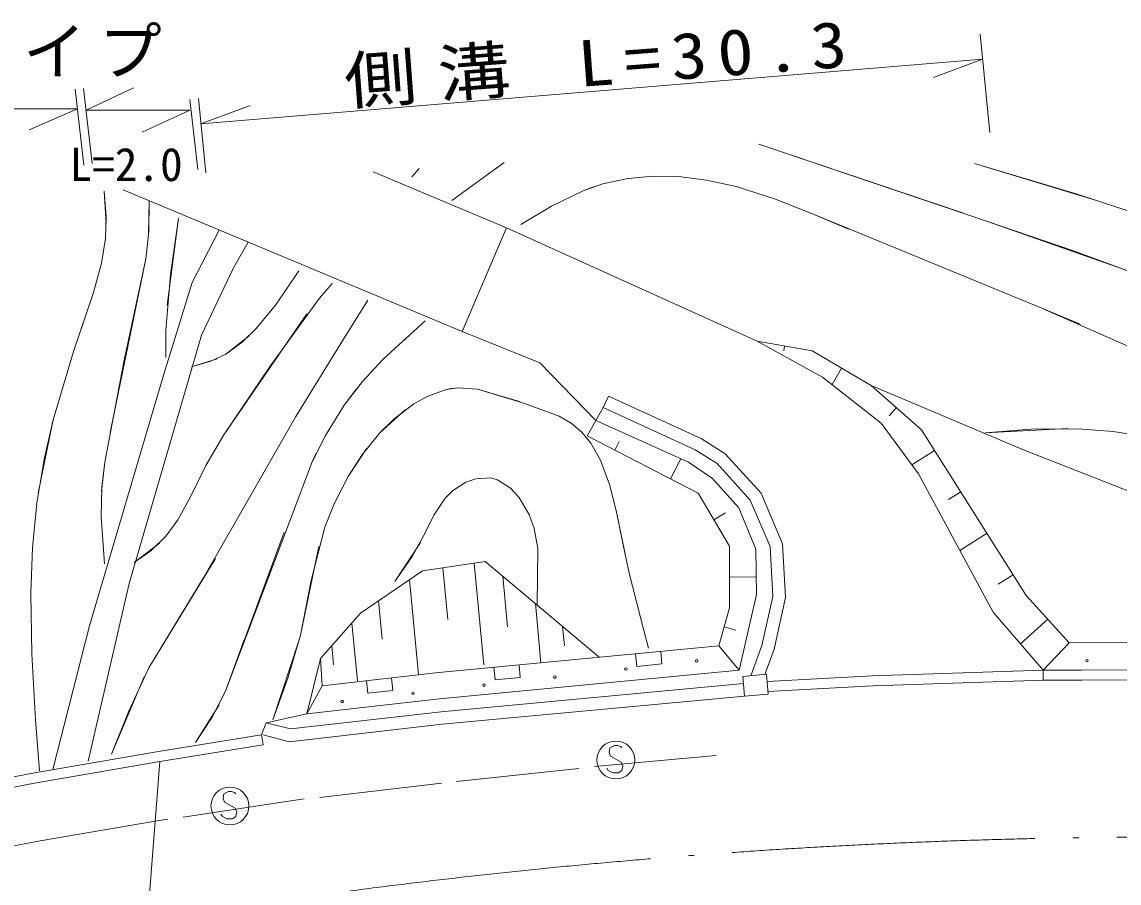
# Model space of a CAD drawing. Units: millimetres, scale not verified. Extents: x 40000 to 680000, y 20000 to 380000.
# Drawn here: x 295658 to 339124, y 311649 to 345760 of the extents above; entities that cross this region are included whole.
import ezdxf
from ezdxf.enums import TextEntityAlignment as Align

# ---------------------------------------------------------------- set-up
doc = ezdxf.new("R2010")
doc.units = ezdxf.units.MM
doc.header["$LTSCALE"] = 1000
doc.linetypes.add('DASHED', pattern=[7.5, 6, -1.5])
doc.linetypes.add('LONG_DASHED_DOTTED', pattern=[15.25, 12, -1.5, 0.25, -1.5])
for name, color, linetype, lineweight in [('M-BGD', 7, 'Continuous', 13), ('M-BMK', 2, 'LONG_DASHED_DOTTED', 13), ('M-STR-HTXT', 7, 'Continuous', 13)]:
    doc.layers.add(name, color=color, linetype=linetype, lineweight=lineweight)
doc.styles.add('ＭＳ ゴシック', font='')
doc.styles.get('ＭＳ ゴシック').set_extended_font_data('MS Gothic')

msp = doc.modelspace()

# ---------------------------------------------------------------- linework, layer by layer
at = {"layer": 'M-BGD'}
for p, q in [((324857, 340922), (332962, 338189)), ((324857, 340922), (333907, 337854)), ((311109, 339623), (311389, 339951)), ((312695, 338681), (314765, 340195)), ((333400, 340159), (338229, 338693)), ((333400, 340159), (337419, 338948)), ((309567, 339820), (314860, 337603)), ((318676, 339345), (319658, 339556)), ((318676, 339345), (319658, 339556)), ((319658, 339556), (320663, 339649)), ((319658, 339556), (320663, 339649)), ((320663, 339649), (321671, 339634)), ((320663, 339649), (321671, 339634)), ((321671, 339634), (321790, 339625)), ((321671, 339634), (322781, 339499)), ((322781, 339499), (323949, 339239)), ((298918, 339052), (299001, 337772)), ((298918, 339052), (298997, 338055)), ((298918, 339052), (298997, 338055)), ((313093, 333492), (299675, 339107)), ((316639, 338461), (317894, 339076)), ((316639, 338461), (317894, 339076)), ((316639, 338461), (317894, 339076)), ((317894, 339076), (318676, 339345)), ((317894, 339076), (318676, 339345)), ((317894, 339076), (318294, 339226)), ((323949, 339239), (325475, 338749)), ((323949, 339239), (325475, 338749)), ((300693, 338663), (300679, 337366)), ((300693, 338663), (300684, 337462)), ((300693, 338663), (300684, 337462)), ((300693, 338663), (300684, 337462)), ((325475, 338749), (326977, 338155)), ((325475, 338749), (326977, 338155)), ((337419, 338948), (341457, 337625)), ((315429, 337736), (316639, 338461)), ((315429, 337736), (316639, 338461)), ((315429, 337736), (316639, 338461)), ((298997, 338055), (298969, 337180)), ((298997, 338055), (298969, 337180)), ((301862, 337987), (301406, 334536)), ((301862, 337987), (301547, 335756)), ((301862, 337987), (301663, 336548)), ((326977, 338155), (328400, 337547)), ((326977, 338155), (336004, 334449)), ((333907, 337854), (340445, 335553)), ((333907, 337854), (337319, 336698)), ((300684, 337462), (300570, 336375)), ((300684, 337462), (300570, 336375)), ((300684, 337462), (300570, 336375)), ((302396, 335438), (303472, 337518)), ((314860, 337603), (313093, 333492)), ((314860, 337603), (324786, 333113)), ((298969, 337180), (298813, 336202)), ((298969, 337180), (298813, 336202)), ((304034, 336014), (304615, 337040)), ((337319, 336698), (340815, 335399)), ((298813, 336202), (298499, 335040)), ((298813, 336202), (298499, 335040)), ((300570, 336375), (299148, 329503)), ((300570, 336375), (299702, 332359)), ((300570, 336375), (299702, 332359)), ((300570, 336375), (300001, 333728)), ((304034, 336014), (302766, 333356)), ((301547, 335756), (301363, 333538)), ((305704, 334545), (306500, 335699)), ((306500, 335699), (306633, 335901)), ((302396, 335438), (301284, 331804)), ((307451, 334820), (307944, 335403)), ((298499, 335040), (297697, 332701)), ((298499, 335040), (297829, 333086)), ((305497, 332121), (307451, 334820)), ((308394, 333199), (309360, 334739)), ((304941, 333617), (305704, 334545)), ((336004, 334449), (337581, 333790)), ((336004, 334449), (340320, 332550)), ((303658, 329405), (306949, 334197)), ((309975, 332397), (311636, 333924)), ((301363, 333538), (301360, 332467)), ((304389, 333078), (304941, 333617)), ((313093, 333492), (316174, 332256)), ((302766, 333356), (299908, 323518)), ((303742, 332600), (304660, 333329)), ((303742, 332600), (304389, 333078)), ((306512, 330130), (308394, 333199)), ((327373, 331690), (324786, 333113)), ((324786, 333113), (326960, 332727)), ((297697, 332701), (296889, 330000)), ((303144, 332317), (303742, 332600)), ((303144, 332317), (303742, 332600)), ((325873, 332920), (325840, 332736)), ((326960, 332727), (329303, 331365)), ((299702, 332359), (298939, 328318)), ((299702, 332359), (298939, 328318)), ((302373, 332097), (303389, 332415)), ((302373, 332097), (303144, 332317)), ((302373, 332097), (303144, 332317)), ((303658, 329405), (305497, 332121)), ((309157, 331523), (309975, 332397)), ((316174, 332256), (318397, 329967)), ((301284, 331804), (298329, 321845)), ((329703, 329867), (327373, 331690)), ((328131, 332046), (327752, 331393)), ((308424, 330576), (309157, 331523)), ((308424, 330576), (308902, 331216)), ((312469, 331199), (312922, 331264)), ((312469, 331199), (312728, 331247)), ((312922, 331264), (313700, 331207)), ((313700, 331207), (315409, 330704)), ((313700, 331207), (315275, 330749)), ((313700, 331207), (315275, 330749)), ((329303, 331365), (335266, 328832)), ((329303, 331365), (331297, 329608)), ((303658, 329405), (304831, 331123)), ((311182, 330627), (311717, 330928)), ((311182, 330627), (311717, 330928)), ((311717, 330928), (312469, 331199)), ((311717, 330928), (312469, 331199)), ((318893, 330940), (318684, 330485)), ((318893, 330940), (322564, 329255)), ((307684, 329384), (308424, 330576)), ((307684, 329384), (308424, 330576)), ((309831, 329486), (310844, 330395)), ((310406, 330044), (311182, 330627)), ((310406, 330044), (311182, 330627)), ((315275, 330749), (316944, 330143)), ((315275, 330749), (316944, 330143)), ((318397, 329967), (318684, 330485)), ((318684, 330485), (322325, 328815)), ((330300, 330487), (330013, 330161)), ((296889, 330000), (296300, 327094)), ((296889, 330000), (296533, 328447)), ((304887, 327293), (306512, 330130)), ((309831, 329486), (310406, 330044)), ((309831, 329486), (310406, 330044)), ((316944, 330143), (317415, 329871)), ((316944, 330143), (317415, 329871)), ((318047, 329367), (318397, 329967)), ((318397, 329967), (322070, 328322)), ((309121, 328604), (309831, 329486)), ((309121, 328604), (309831, 329486)), ((309121, 328604), (309831, 329486)), ((317415, 329871), (317839, 329510)), ((317839, 329510), (318194, 329075)), ((329703, 329867), (331175, 327864)), ((331297, 329608), (335448, 323044)), ((333825, 329488), (337093, 329659)), ((333825, 329488), (335623, 329624)), ((335623, 329624), (337492, 329648)), ((337492, 329648), (338885, 329538)), ((338885, 329538), (340470, 329296)), ((302940, 328195), (303658, 329405)), ((302940, 328195), (303658, 329405)), ((307157, 328338), (307684, 329384)), ((307157, 328338), (307684, 329384)), ((322454, 327093), (318047, 329367)), ((318194, 329075), (318576, 328401)), ((319149, 328798), (319323, 329136)), ((322564, 329255), (323522, 328650)), ((307157, 328338), (307315, 328672)), ((308579, 327752), (309318, 328876)), ((308579, 327752), (309121, 328604)), ((308579, 327752), (309121, 328604)), ((308579, 327752), (309121, 328604)), ((323197, 328264), (322325, 328815)), ((323522, 328650), (324940, 327088)), ((331816, 328788), (330915, 328218)), ((335266, 328832), (346562, 324419)), ((296533, 328447), (296246, 326701)), ((298939, 328318), (298809, 327157)), ((298939, 328318), (298821, 327326)), ((302317, 326925), (302940, 328195)), ((302317, 326925), (302940, 328195)), ((302317, 326925), (302940, 328195)), ((303722, 319254), (307157, 328338)), ((318576, 328401), (318936, 327443)), ((321352, 327662), (321764, 328459)), ((322070, 328322), (323012, 327681)), ((324513, 326814), (323197, 328264)), ((304887, 327293), (305211, 327879)), ((308033, 326677), (308579, 327752)), ((308033, 326677), (308579, 327752)), ((308033, 326677), (308579, 327752)), ((308033, 326677), (308579, 327752)), ((331175, 327864), (334136, 322379)), ((298821, 327326), (298798, 326161)), ((302867, 323763), (304887, 327293)), ((302867, 323763), (304887, 327293)), ((312713, 327181), (313244, 327523)), ((312713, 327181), (313244, 327523)), ((312713, 327181), (313244, 327523)), ((313244, 327523), (313640, 327664)), ((313244, 327523), (313640, 327664)), ((313244, 327523), (313640, 327664)), ((313640, 327664), (314240, 327695)), ((313640, 327664), (314240, 327695)), ((313640, 327664), (314240, 327695)), ((314240, 327695), (314316, 327680)), ((314240, 327695), (314504, 327620)), ((314240, 327695), (314504, 327620)), ((314504, 327620), (315013, 327292)), ((314504, 327620), (315013, 327292)), ((315013, 327292), (315350, 326929)), ((315013, 327292), (315350, 326929)), ((318936, 327443), (319206, 326404)), ((323012, 327681), (324054, 326507)), ((301836, 326039), (302317, 326925)), ((301836, 326039), (302317, 326925)), ((301836, 326039), (302317, 326925)), ((311982, 326224), (312424, 326890)), ((311982, 326224), (312424, 326890)), ((311982, 326224), (312424, 326890)), ((311982, 326224), (312424, 326890)), ((312424, 326890), (312713, 327181)), ((312424, 326890), (312713, 327181)), ((312424, 326890), (312713, 327181)), ((312424, 326890), (312713, 327181)), ((315350, 326929), (315758, 326244)), ((323694, 324992), (322454, 327093)), ((324940, 327088), (325792, 325090)), ((332854, 327147), (332373, 326842)), ((296246, 326701), (296077, 324924)), ((307664, 325744), (308033, 326677)), ((307664, 325744), (308033, 326677)), ((307664, 325744), (308033, 326677)), ((307664, 325744), (308033, 326677)), ((324731, 324874), (324054, 326507)), ((325298, 324975), (324513, 326814)), ((298798, 326161), (298933, 324298)), ((301376, 325398), (301836, 326039)), ((301376, 325398), (301836, 326039)), ((301376, 325398), (301836, 326039)), ((311625, 325500), (311982, 326224)), ((311625, 325500), (311982, 326224)), ((311625, 325500), (311982, 326224)), ((311625, 325500), (311982, 326224)), ((315758, 326244), (315953, 325688)), ((319206, 326404), (319575, 324596)), ((319206, 326404), (319708, 323981)), ((323074, 326043), (323531, 326312)), ((307121, 323633), (307664, 325744)), ((315953, 325688), (316092, 324902)), ((300759, 324816), (301376, 325398)), ((300759, 324816), (301376, 325398)), ((300759, 324816), (301376, 325398)), ((303722, 319254), (306052, 325549)), ((310434, 323601), (311444, 325139)), ((311119, 324586), (311625, 325500)), ((311119, 324586), (311625, 325500)), ((311119, 324586), (311625, 325500)), ((311119, 324586), (311625, 325500)), ((333892, 325506), (332816, 324825)), ((296077, 324924), (296013, 323134)), ((300101, 324351), (301106, 325113)), ((300101, 324351), (300759, 324816)), ((300101, 324351), (300759, 324816)), ((300101, 324351), (300759, 324816)), ((306693, 321474), (307427, 324979)), ((316092, 324902), (316074, 322664)), ((323689, 322554), (323694, 324992)), ((324765, 323082), (324731, 324874)), ((325406, 323003), (325298, 324975)), ((325792, 325090), (325909, 322962)), ((300687, 320172), (303321, 324502)), ((310434, 323601), (311119, 324586)), ((310434, 323601), (311119, 324586)), ((310434, 323601), (311119, 324586)), ((310434, 323601), (311119, 324586)), ((314011, 324388), (311526, 324011)), ((313576, 324322), (313958, 320299)), ((314011, 324388), (318521, 320594)), ((311526, 324011), (309075, 322339)), ((312333, 324133), (312528, 322088)), ((319708, 323981), (320292, 321660)), ((334929, 323865), (334335, 323489)), ((299908, 323518), (298278, 316475)), ((300687, 320172), (302867, 323763)), ((300687, 320172), (302867, 323763)), ((306693, 321474), (307121, 323633)), ((311016, 323663), (311372, 319914)), ((314704, 323805), (314895, 321793)), ((323692, 323773), (324752, 323771)), ((296013, 323134), (296052, 320730)), ((324076, 320079), (324765, 323082)), ((324974, 321057), (325406, 323003)), ((325909, 322962), (325455, 320916)), ((335448, 323044), (337147, 321164)), ((309790, 322827), (309935, 321306)), ((315998, 322717), (316220, 320376)), ((323272, 321046), (323689, 322554)), ((309075, 322339), (307489, 320541)), ((334136, 322379), (336117, 320081)), ((336298, 322104), (335216, 321126)), ((298329, 321845), (296878, 316149)), ((308729, 321946), (308946, 319666)), ((317077, 321809), (317149, 321050)), ((320292, 321660), (320487, 320949)), ((323480, 321800), (323946, 321671)), ((303722, 319254), (304467, 321289)), ((305592, 318116), (306646, 321280)), ((306209, 319811), (306693, 321474)), ((306209, 319811), (306693, 321474)), ((307936, 321047), (308008, 320289)), ((323272, 321046), (312049, 319979)), ((321011, 320329), (320964, 320826)), ((323272, 321046), (324076, 320079)), ((324535, 319862), (324974, 321057)), ((325455, 320916), (325087, 319913)), ((337147, 321164), (336117, 320081)), ((345714, 321190), (337147, 321164)), ((296052, 320730), (296202, 318113)), ((307489, 320541), (306941, 318354)), ((307489, 320541), (307559, 319466)), ((319968, 320732), (320015, 320234)), ((299876, 318437), (300687, 320172)), ((299876, 318437), (300687, 320172)), ((312049, 319979), (307559, 319466)), ((324076, 320079), (312199, 318943)), ((314357, 320199), (314404, 319701)), ((315399, 319795), (315352, 320293)), ((320015, 320234), (321011, 320329)), ((325150, 319919), (324216, 319832)), ((325150, 319919), (325223, 319136)), ((329354, 319857), (336117, 320081)), ((337653, 320085), (336117, 320081)), ((336117, 320081), (336118, 319681)), ((345729, 320115), (337653, 320085)), ((299209, 316761), (300504, 319818)), ((305592, 318116), (306209, 319811)), ((305592, 318116), (306209, 319811)), ((309307, 319666), (309364, 319169)), ((310357, 319282), (310300, 319779)), ((324242, 319555), (312261, 318436)), ((314404, 319701), (315399, 319795)), ((324288, 319058), (324216, 319832)), ((325177, 319634), (329354, 319857)), ((336130, 319681), (329371, 319458)), ((337655, 319685), (336118, 319681)), ((345724, 319715), (337655, 319685)), ((303190, 318225), (303722, 319254)), ((303190, 318225), (303722, 319254)), ((303190, 318225), (303722, 319254)), ((306941, 318354), (307559, 319466)), ((309364, 319169), (310357, 319282)), ((324288, 319058), (312312, 317938)), ((325204, 319135), (324288, 319058)), ((329371, 319458), (325198, 319234)), ((302536, 317216), (303466, 318714)), ((312199, 318943), (306941, 318354)), ((299209, 316761), (299876, 318437)), ((299209, 316761), (299876, 318437)), ((302536, 317216), (303190, 318225)), ((302536, 317216), (303190, 318225)), ((302536, 317216), (303190, 318225)), ((306941, 318354), (305340, 318002)), ((312261, 318436), (306298, 317754)), ((296202, 318113), (296353, 316098)), ((305149, 317523), (305340, 318002)), ((305340, 318002), (306298, 317754)), ((312312, 317938), (306263, 317246)), ((301062, 316854), (305149, 317523)), ((305214, 317129), (305149, 317523)), ((306263, 317246), (305215, 317518)), ((305214, 317129), (301128, 316459)), ((318948, 317005), (318918, 316825)), ((319128, 317095), (318948, 317005)), ((319248, 317095), (319128, 317095)), ((319368, 317065), (319248, 317095)), ((319428, 317005), (319368, 317065)), ((296088, 315997), (301062, 316854)), ((296159, 315603), (301128, 316459)), ((300936, 314096), (301128, 316459)), ((323163, 316697), (318341, 316264)), ((318918, 316825), (318978, 316675)), ((318978, 316675), (319398, 316435)), ((319398, 316435), (319458, 316285)), ((291235, 315094), (296088, 315997)), ((317723, 316193), (312876, 315674)), ((318888, 316105), (318828, 316195)), ((319068, 316015), (318888, 316105)), ((319278, 316015), (319068, 316015)), ((319428, 316105), (319278, 316015)), ((319458, 316285), (319428, 316105)), ((291309, 314701), (296159, 315603)), ((312278, 315611), (307465, 315035)), ((303658, 315182), (303628, 315002)), ((303838, 315272), (303658, 315182)), ((303958, 315272), (303838, 315272)), ((304078, 315242), (303958, 315272)), ((304138, 315182), (304078, 315242)), ((306836, 314979), (302041, 314263)), ((303628, 315002), (303688, 314852)), ((303688, 314852), (304108, 314612)), ((303598, 314282), (303538, 314372)), ((303778, 314192), (303598, 314282)), ((304138, 314282), (303988, 314192)), ((304108, 314612), (304168, 314462)), ((304168, 314462), (304138, 314282)), ((296385, 313321), (300936, 314096)), ((301438, 314175), (300936, 314096)), ((303988, 314192), (303778, 314192)), ((296385, 313321), (291113, 312316))]:
    msp.add_line(p, q, dxfattribs=at)
at = {"layer": 'M-BGD', "linetype": 'DASHED'}
msp.add_line((300936, 314096), (300313, 306172), dxfattribs=at)
at = {"layer": 'M-BGD'}
for centre, radius in [((322392, 320451), 50), ((337856, 320460), 50), ((319582, 320129), 50), ((313962, 319486), 50), ((316772, 319808), 50), ((311152, 319165), 50), ((308342, 318843), 50), ((319188, 316525), 750), ((303898, 314702), 750)]:
    msp.add_circle(centre, radius, dxfattribs=at)
at = {"layer": 'M-BMK'}
msp.add_arc((341373, 62120), 251355, 84.3208, 99.0564, dxfattribs=at)
at = {"layer": 'M-STR-HTXT'}
for p, q in [((333616, 345281), (334002, 341387)), ((302747, 341729), (333715, 344286)), ((333715, 344286), (331767, 343563)), ((297765, 343091), (298107, 340081)), ((298440, 340154), (298103, 343129)), ((298200, 342271), (300083, 343147)), ((302314, 342686), (302629, 339910)), ((302939, 339788), (302648, 342724)), ((297853, 342319), (285767, 342319)), ((297853, 342319), (295948, 341491)), ((302309, 342271), (298200, 342271)), ((302309, 342271), (300425, 341395)), ((302747, 341729), (304694, 342452))]:
    msp.add_line(p, q, dxfattribs=at)

# ---------------------------------------------------------------- texts
at = {"layer": 'M-STR-HTXT', "style": 'ＭＳ ゴシック'}
msp.add_text('L=2.0', height=1320, dxfattribs=at).set_placement((297538, 339061), align=Align.BOTTOM_LEFT)
at = {"layer": 'M-STR-HTXT', "insert": (283696, 343575), "char_height": 1833, "attachment_point": 7, "style": 'ＭＳ ゴシック'}
msp.add_mtext('\\T1.2;ガードパイプ', dxfattribs=at)
at = {"layer": 'M-STR-HTXT', "insert": (308517, 342288), "char_height": 1833, "attachment_point": 7, "rotation": 4.3, "style": 'ＭＳ ゴシック'}
msp.add_mtext('\\T1.29;\\W1.15;側溝\\~L=30.3', dxfattribs=at)

doc.saveas('drawing.dxf')
